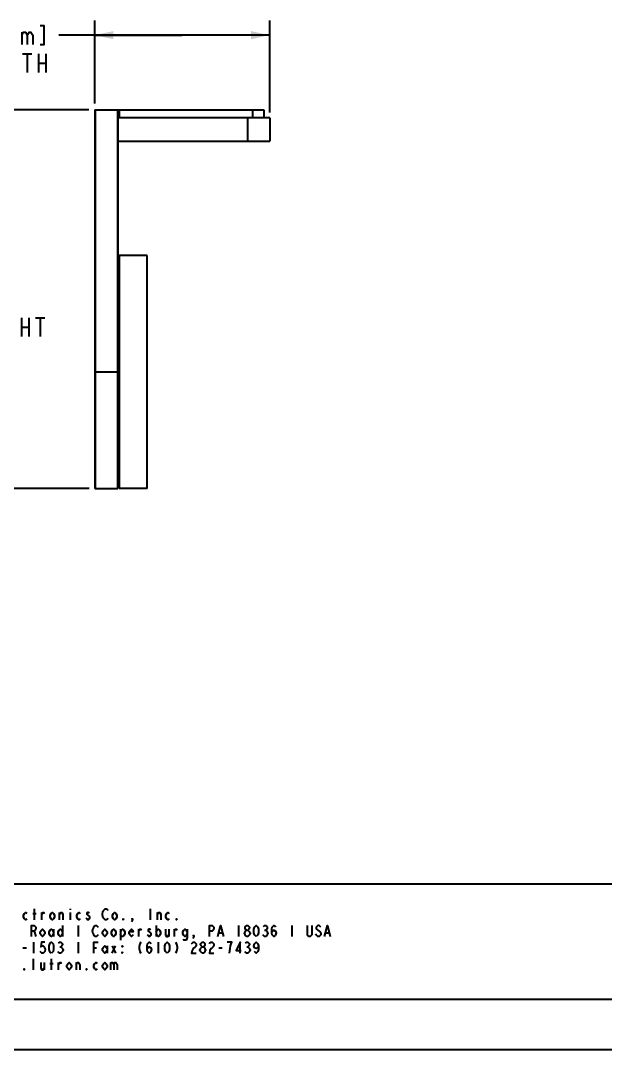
# Model space of a CAD drawing. Header units: inches. Extents: x 0 to 22, y 0 to 17.
# Drawn here: x 5.51 to 10.53, y 0 to 8.83 of the extents above; entities that cross this region are included whole.
import ezdxf

# ---------------------------------------------------------------- set-up
doc = ezdxf.new("R2010")
doc.units = ezdxf.units.IN
doc.header["$LTSCALE"] = 1.21
doc.header["$MEASUREMENT"] = 0
doc.layers.get('0').update_dxf_attribs({"linetype": 'CONTINUOUS'})
doc.styles.get("Standard").update_dxf_attribs({"font": 'txt', "width": 0.8})
doc.dimstyles.new('DIMSTYLE_2', dxfattribs={"dimtxt": 0.16, "dimasz": 0.16, "dimexe": 0.0625, "dimexo": 0.04, "dimgap": 0.04, "dimtad": 0, "dimtih": 1, "dimtoh": 1, "dimzin": 0, "dimdsep": 46, "dimtxsty": 'Standard', "dimblk": '_FILLED', "dimblk1": '_FILLED', "dimblk2": '_FILLED', "dimcen": 0.09, "dimazin": 0, "dimtp": 0.001, "dimtm": 0.001, "dimtfac": 1, "dimtofl": 0, "dimtmove": 0, "dimatfit": 3, "dimldrblk": '_FILLED', "dimfxl": 1, "dimtolj": 1, "dimtzin": 0, "dimarcsym": 0})

# ---------------------------------------------------------------- blocks, each defined once
blk = doc.blocks.new('_FILLED')
at = {"color": 0, "linetype": 'ByBlock'}
blk.add_solid([(0, 0), (-1, 0.21875), (-1, -0.21875)], dxfattribs=at)
blk = doc.blocks.new('*D2')
at = {"color": 1, "transparency": 16777216}
for p, q in [((6.0968, 8.0642), (4.7222, 8.0642)), ((4.8472, 8.0642), (4.8472, 6.5992)), ((4.8472, 4.8142), (4.8472, 6.0392)), ((6.0994, 4.8142), (4.7222, 4.8142))]:
    blk.add_line(p, q, dxfattribs=at)
at = {"color": 1, "transparency": 16777216, "xscale": 0.16, "yscale": 0.16, "zscale": 0.16}
for p, rotation in [((4.8472, 8.0642), 90), ((4.8472, 4.8142), 270)]:
    blk.add_blockref('_FILLED', p, dxfattribs=dict(at, rotation=rotation))
blk = doc.blocks.new('*D3')
at = {"color": 1, "transparency": 16777216}
for p, q in [((6.1473, 8.6245), (6.1473, 8.8295)), ((7.6473, 8.6245), (7.6473, 8.8295)), ((6.8973, 8.7045), (5.8404, 8.7045)), ((6.1473, 8.7045), (6.8973, 8.7045)), ((7.6473, 8.7045), (6.8973, 8.7045)), ((6.1473, 8.1184), (6.1473, 8.6245)), ((7.6473, 8.0415), (7.6473, 8.6245))]:
    blk.add_line(p, q, dxfattribs=at)
at = {"color": 1, "transparency": 16777216, "xscale": 0.16, "yscale": 0.16, "zscale": 0.16, "rotation": 180}
blk.add_blockref('_FILLED', (6.1473, 8.7045), dxfattribs=at)
at = {"color": 1, "transparency": 16777216, "xscale": 0.16, "yscale": 0.16, "zscale": 0.16}
blk.add_blockref('_FILLED', (7.6473, 8.7045), dxfattribs=at)

msp = doc.modelspace()

# ---------------------------------------------------------------- linework, layer by layer
at = {"color": 1}
for p, q in [((5.5204, 8.7311), (5.5204, 8.6245)), ((5.5284, 8.5445), (5.6084, 8.5445)), ((5.5684, 8.5445), (5.5684, 8.3845)), ((5.6644, 8.5445), (5.6644, 8.3845)), ((5.7284, 8.5445), (5.7284, 8.3845)), ((5.6644, 8.4645), (5.7284, 8.4645)), ((5.5192, 6.2792), (5.5192, 6.1192)), ((5.5832, 6.2792), (5.5832, 6.1192)), ((5.6392, 6.2792), (5.7192, 6.2792)), ((5.6792, 6.2792), (5.6792, 6.1192)), ((5.5192, 6.1992), (5.5832, 6.1992))]:
    msp.add_line(p, q, dxfattribs=at)
at = {"color": 7}
for p, q in [((6.1473, 8.0642), (6.1473, 4.8162)), ((6.1473, 8.0642), (7.5973, 8.0642)), ((6.1493, 8.0642), (6.1493, 4.8142)), ((6.3453, 4.8142), (6.3453, 8.0642)), ((6.3473, 4.8162), (6.3473, 8.0642)), ((7.5973, 8.0642), (7.5973, 7.9942)), ((7.6473, 7.9942), (6.3473, 7.9942)), ((7.6473, 7.9942), (7.6473, 7.7942)), ((6.3473, 7.7942), (7.6473, 7.7942)), ((6.3573, 6.8142), (6.3573, 4.8142)), ((6.5973, 6.8142), (6.3573, 6.8142)), ((6.5973, 4.8142), (6.5973, 6.8142)), ((6.3473, 6.7517), (6.3573, 6.7517)), ((6.3573, 5.2992), (6.3473, 5.2992)), ((6.1473, 4.8162), (6.1493, 4.8142)), ((6.1493, 4.8142), (6.3453, 4.8142)), ((6.3473, 4.8162), (6.3453, 4.8142)), ((6.5973, 4.8142), (6.3573, 4.8142)), ((0.4584, 1.4223), (21.046, 1.4223)), ((5.6164, 1.1673), (5.645, 1.1673)), ((5.6307, 1.1117), (5.6307, 1.2071)), ((5.6927, 1.1117), (5.6927, 1.1753)), ((5.8454, 1.1117), (5.8454, 1.1753)), ((5.9361, 1.2071), (5.9361, 1.1991)), ((5.9361, 1.1753), (5.9361, 1.1117)), ((6.6232, 1.2071), (6.6232, 1.1117)), ((6.6853, 1.1117), (6.6853, 1.1753)), ((5.8706, 1.0639), (5.8706, 0.9685)), ((6.0042, 1.0639), (6.0042, 0.9685)), ((6.6723, 1.0639), (6.6723, 0.9685)), ((7.3785, 1.0639), (7.3785, 0.9685)), ((7.8366, 1.0639), (7.8366, 0.9685)), ((5.6273, 1.0162), (5.6416, 0.9685)), ((5.7943, 1.0321), (5.7943, 0.9685)), ((6.3669, 1.0321), (6.3669, 0.9367)), ((6.5244, 0.9685), (6.5244, 1.0321)), ((6.782, 1.0321), (6.782, 0.9685)), ((6.8297, 0.9685), (6.8297, 1.0321)), ((7.2115, 1.0003), (7.2401, 1.0003)), ((7.6028, 1.0242), (7.6123, 1.0242)), ((8.1276, 1.0003), (8.1563, 1.0003)), ((5.6225, 0.9208), (5.6225, 0.8253)), ((6.0042, 0.9208), (6.0042, 0.8253)), ((6.2524, 0.889), (6.2524, 0.8253)), ((6.2953, 0.889), (6.3239, 0.8253)), ((6.2953, 0.8253), (6.3239, 0.889)), ((6.6914, 0.9208), (6.6914, 0.8253)), ((5.5318, 0.8731), (5.5605, 0.8731)), ((5.8468, 0.881), (5.8563, 0.881)), ((6.1378, 0.8731), (6.1617, 0.8731)), ((7.2115, 0.8731), (7.2401, 0.8731)), ((7.4501, 0.881), (7.4596, 0.881)), ((5.6225, 0.6822), (5.6225, 0.7776)), ((5.7132, 0.7458), (5.7132, 0.6822)), ((5.7609, 0.7379), (5.7895, 0.7379)), ((5.7752, 0.6822), (5.7752, 0.7776)), ((5.8372, 0.6822), (5.8372, 0.7458)), ((5.9899, 0.6822), (5.9899, 0.7458)), ((6.281, 0.7458), (6.281, 0.6822)), ((21.046, 0.4285), (0.4584, 0.4285)), ((0, 0), (22, 0))]:
    msp.add_line(p, q, dxfattribs=at)
at = {"color": 8}
for p, q in [((6.3553, 8.0642), (6.3553, 7.9942)), ((7.5033, 7.9942), (7.5033, 8.0642)), ((7.4593, 7.7942), (7.4593, 7.9942)), ((6.1473, 5.8142), (6.3473, 5.8142))]:
    msp.add_line(p, q, dxfattribs=at)
at = {"color": 1}
for points in [[(5.6804, 8.6245), (5.7124, 8.6245), (5.7124, 8.7845), (5.6804, 8.7845)], [(5.5204, 8.7045), (5.5364, 8.7311), (5.5524, 8.7311), (5.5684, 8.7045), (5.5684, 8.6245)], [(5.5684, 8.7045), (5.5844, 8.7311), (5.6004, 8.7311), (5.6164, 8.7045), (5.6164, 8.6245)]]:
    msp.add_lwpolyline(points, dxfattribs=at)
at = {"color": 7}
for points in [[(5.5639, 1.1196), (5.5544, 1.1117), (5.5448, 1.1196), (5.5353, 1.1355), (5.5353, 1.1514), (5.5448, 1.1673), (5.5544, 1.1753), (5.5639, 1.1673)], [(5.6927, 1.1594), (5.7023, 1.1753), (5.7118, 1.1753), (5.7166, 1.1673)], [(5.8025, 1.1355), (5.7929, 1.1196), (5.7834, 1.1117), (5.7739, 1.1196), (5.7643, 1.1355), (5.7643, 1.1514), (5.7739, 1.1673), (5.7834, 1.1753), (5.7929, 1.1673), (5.8025, 1.1514), (5.8025, 1.1355)], [(5.8454, 1.1594), (5.855, 1.1753), (5.8645, 1.1753), (5.8741, 1.1594), (5.8741, 1.1117)], [(6.022, 1.1196), (6.0124, 1.1117), (6.0029, 1.1196), (5.9934, 1.1355), (5.9934, 1.1514), (6.0029, 1.1673), (6.0124, 1.1753), (6.022, 1.1673)], [(6.0983, 1.1673), (6.0936, 1.1753), (6.084, 1.1753), (6.0792, 1.1673), (6.0792, 1.1594), (6.0888, 1.1514), (6.0983, 1.1435), (6.1031, 1.1355), (6.1031, 1.1276), (6.0983, 1.1196), (6.0936, 1.1117), (6.084, 1.1117), (6.0792, 1.1196), (6.0745, 1.1276)], [(6.2606, 1.1276), (6.2558, 1.1196), (6.2463, 1.1117), (6.2367, 1.1117), (6.2272, 1.1196), (6.2224, 1.1276), (6.2176, 1.1355), (6.2129, 1.1594), (6.2176, 1.1832), (6.2224, 1.1912), (6.2272, 1.1991), (6.2367, 1.2071), (6.2463, 1.2071), (6.2558, 1.1991), (6.2606, 1.1912)], [(6.3369, 1.1355), (6.3274, 1.1196), (6.3178, 1.1117), (6.3083, 1.1196), (6.2987, 1.1355), (6.2987, 1.1514), (6.3083, 1.1673), (6.3178, 1.1753), (6.3274, 1.1673), (6.3369, 1.1514), (6.3369, 1.1355)], [(6.6853, 1.1594), (6.6948, 1.1753), (6.7043, 1.1753), (6.7139, 1.1594), (6.7139, 1.1117)], [(6.7855, 1.1196), (6.7759, 1.1117), (6.7664, 1.1196), (6.7568, 1.1355), (6.7568, 1.1514), (6.7664, 1.1673), (6.7759, 1.1753), (6.7855, 1.1673)], [(5.6034, 0.9685), (5.6034, 1.0639), (5.6273, 1.0639), (5.6368, 1.056), (5.6416, 1.048), (5.6416, 1.0321), (5.6368, 1.0242), (5.6273, 1.0162), (5.6034, 1.0162)], [(6.176, 0.9844), (6.1712, 0.9765), (6.1617, 0.9685), (6.1522, 0.9685), (6.1426, 0.9765), (6.1378, 0.9844), (6.1331, 0.9924), (6.1283, 1.0162), (6.1331, 1.0401), (6.1378, 1.048), (6.1426, 1.056), (6.1522, 1.0639), (6.1617, 1.0639), (6.1712, 1.056), (6.176, 1.048)], [(6.3942, 1.1117), (6.3894, 1.1117), (6.3894, 1.1196), (6.3942, 1.1117)], [(6.4705, 1.1117), (6.4658, 1.1196), (6.4705, 1.1196), (6.4705, 1.1117), (6.461, 1.0957)], [(6.8523, 1.1117), (6.8475, 1.1117), (6.8475, 1.1196), (6.8523, 1.1117)], [(7.1304, 0.9685), (7.1304, 1.0639), (7.1542, 1.0639), (7.1638, 1.056), (7.1685, 1.048), (7.1685, 1.0321), (7.1638, 1.0242), (7.1542, 1.0162), (7.1304, 1.0162)], [(7.2019, 0.9685), (7.2258, 1.0639), (7.2497, 0.9685)], [(7.4501, 1.0242), (7.4405, 1.0321), (7.4357, 1.0401), (7.4357, 1.048), (7.4405, 1.056), (7.4501, 1.0639), (7.4596, 1.0639), (7.4692, 1.056), (7.4739, 1.048), (7.4739, 1.0401), (7.4692, 1.0321), (7.4596, 1.0242)], [(7.5312, 0.9685), (7.5216, 0.9765), (7.5169, 0.9844), (7.5121, 1.0003), (7.5121, 1.0321), (7.5169, 1.048), (7.5216, 1.056), (7.5312, 1.0639), (7.5407, 1.056), (7.5455, 1.048), (7.5503, 1.0321), (7.5503, 1.0003), (7.5455, 0.9844), (7.5407, 0.9765), (7.5312, 0.9685)], [(7.5932, 1.056), (7.6028, 1.0639), (7.6123, 1.0639), (7.6218, 1.056), (7.6266, 1.048), (7.6266, 1.0401), (7.6218, 1.0321), (7.6123, 1.0242), (7.6218, 1.0162), (7.6266, 1.0083), (7.6314, 1.0003), (7.6314, 0.9924), (7.6266, 0.9844), (7.6218, 0.9765), (7.6123, 0.9685), (7.6028, 0.9685), (7.5932, 0.9765), (7.5884, 0.9844)], [(7.6648, 1.0003), (7.6696, 1.0162), (7.6839, 1.0242), (7.6982, 1.0162), (7.703, 1.0003), (7.6982, 0.9844), (7.6934, 0.9765), (7.6839, 0.9685), (7.6743, 0.9765), (7.6696, 0.9844), (7.6648, 1.0003), (7.6648, 1.0321), (7.6696, 1.048), (7.6743, 1.056), (7.6839, 1.0639), (7.6934, 1.056), (7.6982, 1.048)], [(8.0084, 1.0639), (8.0084, 0.9844), (8.0036, 0.9765), (7.994, 0.9685), (7.9845, 0.9685), (7.975, 0.9765), (7.9702, 0.9844), (7.9702, 1.0639)], [(8.0847, 1.048), (8.0799, 1.056), (8.0704, 1.0639), (8.0608, 1.0639), (8.0513, 1.056), (8.0465, 1.048), (8.0465, 1.0401), (8.0513, 1.0321), (8.0608, 1.0242), (8.0704, 1.0162), (8.0799, 1.0083), (8.0847, 1.0003), (8.0847, 0.9844), (8.0799, 0.9765), (8.0704, 0.9685), (8.0608, 0.9685), (8.0513, 0.9765), (8.0465, 0.9844), (8.0418, 0.9924)], [(8.1181, 0.9685), (8.142, 1.0639), (8.1658, 0.9685)], [(5.7179, 0.9924), (5.7084, 0.9765), (5.6988, 0.9685), (5.6893, 0.9765), (5.6798, 0.9924), (5.6798, 1.0083), (5.6893, 1.0242), (5.6988, 1.0321), (5.7084, 1.0242), (5.7179, 1.0083), (5.7179, 0.9924)], [(5.7943, 0.9924), (5.7847, 0.9765), (5.7752, 0.9685), (5.7656, 0.9765), (5.7561, 0.9924), (5.7561, 1.0083), (5.7656, 1.0242), (5.7752, 1.0321), (5.7847, 1.0242), (5.7943, 1.0083)], [(5.8706, 0.9924), (5.8611, 0.9765), (5.8515, 0.9685), (5.842, 0.9765), (5.8325, 0.9924), (5.8325, 1.0083), (5.842, 1.0242), (5.8515, 1.0321), (5.8611, 1.0242), (5.8706, 1.0083)], [(6.2524, 0.9924), (6.2428, 0.9765), (6.2333, 0.9685), (6.2237, 0.9765), (6.2142, 0.9924), (6.2142, 1.0083), (6.2237, 1.0242), (6.2333, 1.0321), (6.2428, 1.0242), (6.2524, 1.0083), (6.2524, 0.9924)], [(6.3287, 0.9924), (6.3192, 0.9765), (6.3096, 0.9685), (6.3001, 0.9765), (6.2905, 0.9924), (6.2905, 1.0083), (6.3001, 1.0242), (6.3096, 1.0321), (6.3192, 1.0242), (6.3287, 1.0083), (6.3287, 0.9924)], [(6.3669, 1.0083), (6.3764, 1.0242), (6.386, 1.0321), (6.3955, 1.0242), (6.4051, 1.0083), (6.4051, 0.9924), (6.3955, 0.9765), (6.386, 0.9685), (6.3764, 0.9685), (6.3669, 0.9924)], [(6.4766, 0.9844), (6.4719, 0.9765), (6.4623, 0.9685), (6.4528, 0.9765), (6.4432, 0.9924), (6.4432, 1.0083), (6.4528, 1.0242), (6.4623, 1.0321), (6.4719, 1.0242), (6.4766, 1.0083), (6.4432, 1.0083)], [(6.5244, 1.0162), (6.5339, 1.0321), (6.5434, 1.0321), (6.5482, 1.0242)], [(6.6246, 1.0242), (6.6198, 1.0321), (6.6102, 1.0321), (6.6055, 1.0242), (6.6055, 1.0162), (6.615, 1.0083), (6.6246, 1.0003), (6.6293, 0.9924), (6.6293, 0.9844), (6.6246, 0.9765), (6.6198, 0.9685), (6.6102, 0.9685), (6.6055, 0.9765), (6.6007, 0.9844)], [(6.6723, 1.0083), (6.6818, 1.0242), (6.6914, 1.0321), (6.7009, 1.0242), (6.7104, 1.0083), (6.7104, 0.9924), (6.7009, 0.9765), (6.6914, 0.9685), (6.6818, 0.9765), (6.6723, 0.9924)], [(6.7534, 1.0321), (6.7534, 0.9844), (6.7629, 0.9685), (6.7725, 0.9685), (6.782, 0.9844)], [(6.8297, 1.0162), (6.8393, 1.0321), (6.8488, 1.0321), (6.8536, 1.0242)], [(6.9395, 0.9924), (6.9299, 0.9765), (6.9204, 0.9685), (6.9109, 0.9765), (6.9013, 0.9924), (6.9013, 1.0083), (6.9109, 1.0242), (6.9204, 1.0321), (6.9299, 1.0242), (6.9395, 1.0083)], [(6.9395, 1.0321), (6.9395, 0.9605), (6.9347, 0.9446), (6.9299, 0.9367), (6.9109, 0.9367), (6.9061, 0.9446)], [(6.9968, 0.9685), (6.992, 0.9765), (6.9968, 0.9765), (6.9968, 0.9685), (6.9872, 0.9526)], [(7.4501, 0.9685), (7.4405, 0.9765), (7.4357, 0.9844), (7.431, 0.9924), (7.431, 1.0003), (7.4357, 1.0083), (7.4405, 1.0162), (7.4501, 1.0242), (7.4596, 1.0242), (7.4692, 1.0162), (7.4739, 1.0083), (7.4787, 1.0003), (7.4787, 0.9924), (7.4739, 0.9844), (7.4692, 0.9765), (7.4596, 0.9685), (7.4501, 0.9685)], [(5.7179, 0.9208), (5.6893, 0.9208), (5.6845, 0.881), (5.6941, 0.889), (5.7036, 0.889), (5.7132, 0.881), (5.7179, 0.8731), (5.7227, 0.8572), (5.7179, 0.8413), (5.7132, 0.8333), (5.7036, 0.8253), (5.6941, 0.8253), (5.6845, 0.8333), (5.6798, 0.8413)], [(5.7752, 0.8253), (5.7656, 0.8333), (5.7609, 0.8413), (5.7561, 0.8572), (5.7561, 0.889), (5.7609, 0.9049), (5.7656, 0.9128), (5.7752, 0.9208), (5.7847, 0.9128), (5.7895, 0.9049), (5.7943, 0.889), (5.7943, 0.8572), (5.7895, 0.8413), (5.7847, 0.8333), (5.7752, 0.8253)], [(5.8372, 0.9128), (5.8468, 0.9208), (5.8563, 0.9208), (5.8659, 0.9128), (5.8706, 0.9049), (5.8706, 0.8969), (5.8659, 0.889), (5.8563, 0.881), (5.8659, 0.8731), (5.8706, 0.8651), (5.8754, 0.8572), (5.8754, 0.8492), (5.8706, 0.8413), (5.8659, 0.8333), (5.8563, 0.8253), (5.8468, 0.8253), (5.8372, 0.8333), (5.8325, 0.8413)], [(6.1378, 0.8253), (6.1378, 0.9208), (6.176, 0.9208)], [(6.2524, 0.8492), (6.2428, 0.8333), (6.2333, 0.8253), (6.2237, 0.8333), (6.2142, 0.8492), (6.2142, 0.8651), (6.2237, 0.881), (6.2333, 0.889), (6.2428, 0.881), (6.2524, 0.8651)], [(6.386, 0.889), (6.386, 0.881), (6.3812, 0.889), (6.386, 0.889)], [(6.5434, 0.9208), (6.5339, 0.9049), (6.5291, 0.881), (6.5291, 0.8651), (6.5339, 0.8413), (6.5434, 0.8253)], [(6.5959, 0.8572), (6.6007, 0.8731), (6.615, 0.881), (6.6293, 0.8731), (6.6341, 0.8572), (6.6293, 0.8413), (6.6246, 0.8333), (6.615, 0.8253), (6.6055, 0.8333), (6.6007, 0.8413), (6.5959, 0.8572), (6.5959, 0.889), (6.6007, 0.9049), (6.6055, 0.9128), (6.615, 0.9208), (6.6246, 0.9128), (6.6293, 0.9049)], [(6.7677, 0.8253), (6.7582, 0.8333), (6.7534, 0.8413), (6.7486, 0.8572), (6.7486, 0.889), (6.7534, 0.9049), (6.7582, 0.9128), (6.7677, 0.9208), (6.7773, 0.9128), (6.782, 0.9049), (6.7868, 0.889), (6.7868, 0.8572), (6.782, 0.8413), (6.7773, 0.8333), (6.7677, 0.8253)], [(6.8393, 0.9208), (6.8488, 0.9049), (6.8536, 0.881), (6.8536, 0.8651), (6.8488, 0.8413), (6.8393, 0.8253)], [(6.9777, 0.9049), (6.9824, 0.9128), (6.992, 0.9208), (7.0015, 0.9208), (7.0111, 0.9128), (7.0158, 0.9049), (7.0158, 0.889), (7.0111, 0.881), (7.0015, 0.8731), (6.992, 0.8651), (6.9824, 0.8492), (6.9777, 0.8253), (7.0158, 0.8253)], [(7.0683, 0.881), (7.0588, 0.889), (7.054, 0.8969), (7.054, 0.9049), (7.0588, 0.9128), (7.0683, 0.9208), (7.0779, 0.9208), (7.0874, 0.9128), (7.0922, 0.9049), (7.0922, 0.8969), (7.0874, 0.889), (7.0779, 0.881)], [(7.1304, 0.9049), (7.1351, 0.9128), (7.1447, 0.9208), (7.1542, 0.9208), (7.1638, 0.9128), (7.1685, 0.9049), (7.1685, 0.889), (7.1638, 0.881), (7.1542, 0.8731), (7.1447, 0.8651), (7.1351, 0.8492), (7.1304, 0.8253), (7.1685, 0.8253)], [(7.3021, 0.8253), (7.3069, 0.8651), (7.3117, 0.889), (7.3165, 0.9049), (7.3212, 0.9208), (7.2831, 0.9208)], [(7.3928, 0.8253), (7.3928, 0.9208), (7.3594, 0.8492), (7.4023, 0.8492)], [(7.4405, 0.9128), (7.4501, 0.9208), (7.4596, 0.9208), (7.4692, 0.9128), (7.4739, 0.9049), (7.4739, 0.8969), (7.4692, 0.889), (7.4596, 0.881), (7.4692, 0.8731), (7.4739, 0.8651), (7.4787, 0.8572), (7.4787, 0.8492), (7.4739, 0.8413), (7.4692, 0.8333), (7.4596, 0.8253), (7.4501, 0.8253), (7.4405, 0.8333), (7.4357, 0.8413)], [(7.5503, 0.889), (7.5455, 0.8731), (7.5312, 0.8651), (7.5169, 0.8731), (7.5121, 0.889), (7.5169, 0.9049), (7.5216, 0.9128), (7.5312, 0.9208), (7.5407, 0.9128), (7.5455, 0.9049), (7.5503, 0.889), (7.5503, 0.8572), (7.5455, 0.8413), (7.5407, 0.8333), (7.5312, 0.8253), (7.5216, 0.8333), (7.5169, 0.8413)], [(6.386, 0.8253), (6.3812, 0.8253), (6.3812, 0.8333), (6.386, 0.8253)], [(7.0683, 0.8253), (7.0588, 0.8333), (7.054, 0.8413), (7.0492, 0.8492), (7.0492, 0.8572), (7.054, 0.8651), (7.0588, 0.8731), (7.0683, 0.881), (7.0779, 0.881), (7.0874, 0.8731), (7.0922, 0.8651), (7.097, 0.8572), (7.097, 0.8492), (7.0922, 0.8413), (7.0874, 0.8333), (7.0779, 0.8253), (7.0683, 0.8253)], [(5.6845, 0.7458), (5.6845, 0.6981), (5.6941, 0.6822), (5.7036, 0.6822), (5.7132, 0.6981)], [(5.8372, 0.7299), (5.8468, 0.7458), (5.8563, 0.7458), (5.8611, 0.7379)], [(5.947, 0.7061), (5.9374, 0.6902), (5.9279, 0.6822), (5.9183, 0.6902), (5.9088, 0.7061), (5.9088, 0.722), (5.9183, 0.7379), (5.9279, 0.7458), (5.9374, 0.7379), (5.947, 0.722), (5.947, 0.7061)], [(5.9899, 0.7299), (5.9995, 0.7458), (6.009, 0.7458), (6.0186, 0.7299), (6.0186, 0.6822)], [(6.1665, 0.6902), (6.1569, 0.6822), (6.1474, 0.6902), (6.1378, 0.7061), (6.1378, 0.722), (6.1474, 0.7379), (6.1569, 0.7458), (6.1665, 0.7379)], [(6.2524, 0.7061), (6.2428, 0.6902), (6.2333, 0.6822), (6.2237, 0.6902), (6.2142, 0.7061), (6.2142, 0.722), (6.2237, 0.7379), (6.2333, 0.7458), (6.2428, 0.7379), (6.2524, 0.722), (6.2524, 0.7061)], [(6.281, 0.7299), (6.2905, 0.7458), (6.3001, 0.7458), (6.3096, 0.7299), (6.3096, 0.6822)], [(6.3096, 0.7299), (6.3192, 0.7458), (6.3287, 0.7458), (6.3383, 0.7299), (6.3383, 0.6822)], [(5.5462, 0.6822), (5.5414, 0.6822), (5.5414, 0.6902), (5.5462, 0.6822)], [(6.0806, 0.6822), (6.0758, 0.6822), (6.0758, 0.6902), (6.0806, 0.6822)]]:
    msp.add_lwpolyline(points, dxfattribs=at)

# ---------------------------------------------------------------- dimensions: what is measured, and where the dimension line sits
at = {"color": 1}
dim = msp.add_linear_dim(base=(7.6473, 8.7045), p1=(6.1473, 8.0784), p2=(7.6473, 8.0015), text='1.50"[38mm]\\PBRACKET WIDTH', dimstyle='DIMSTYLE_2', dxfattribs=at)
dim.commit()
dim.dimension.update_dxf_attribs({"geometry": '*D3', "text_midpoint": (4.3524, 8.6245), "dimtype": 160})
dim = msp.add_linear_dim(base=(4.8472, 4.8142), p1=(6.1368, 8.0642), p2=(6.1394, 4.8142), angle=270, text='3.25"[83mm]\\PBRACKET HEIGHT', dimstyle='DIMSTYLE_2', dxfattribs=at)
dim.commit()
dim.dimension.update_dxf_attribs({"geometry": '*D2', "text_midpoint": (4.1432, 6.3592), "dimtype": 160})

doc.saveas('drawing.dxf')
